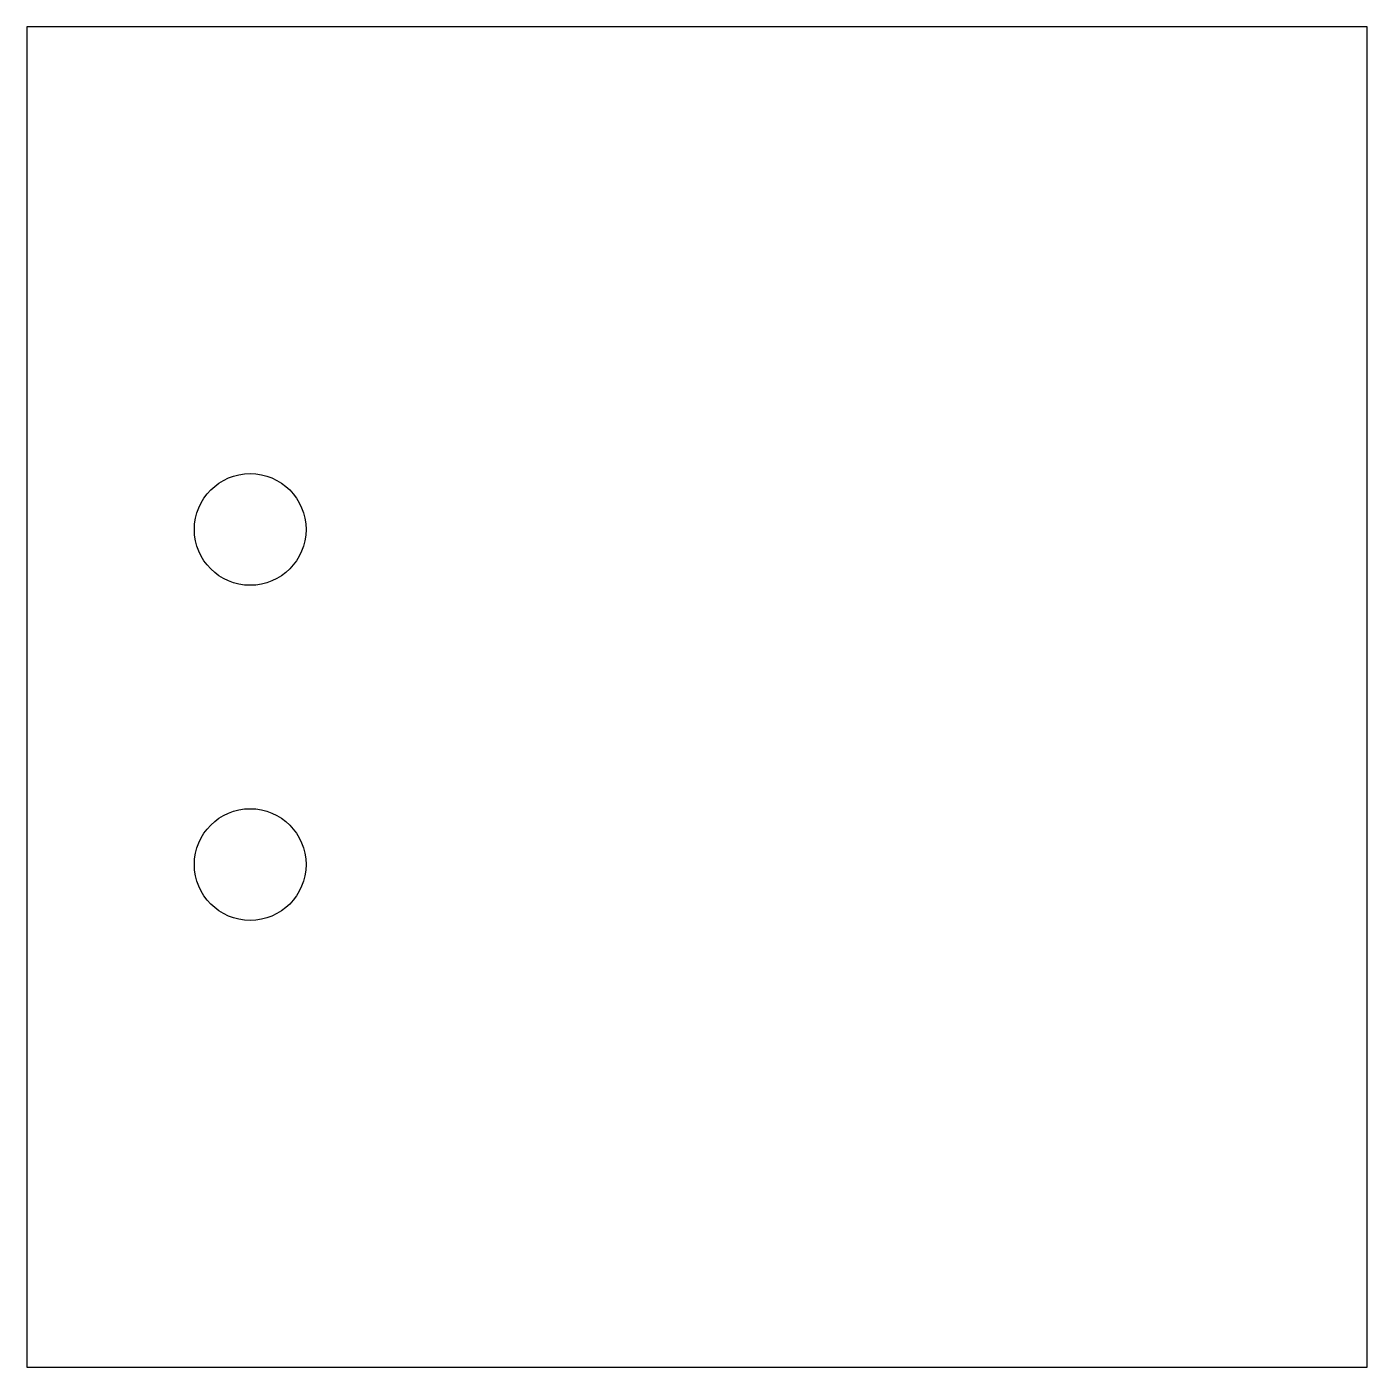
# Model space of a CAD drawing. Header units: millimetres. Extents: x 20 to 50, y -15 to 15.
import ezdxf

# ---------------------------------------------------------------- set-up
doc = ezdxf.new("R2010")
doc.units = ezdxf.units.MM
doc.layers.get('0').update_dxf_attribs({"linetype": 'CONTINUOUS'})

msp = doc.modelspace()

# ---------------------------------------------------------------- linework, layer by layer
msp.add_lwpolyline([(50, 15), (20, 15), (20, -15), (50, -15)], close=True)
for centre in [(25, 3.75), (25, -3.75)]:
    msp.add_circle(centre, 1.25)

doc.saveas('drawing.dxf')
